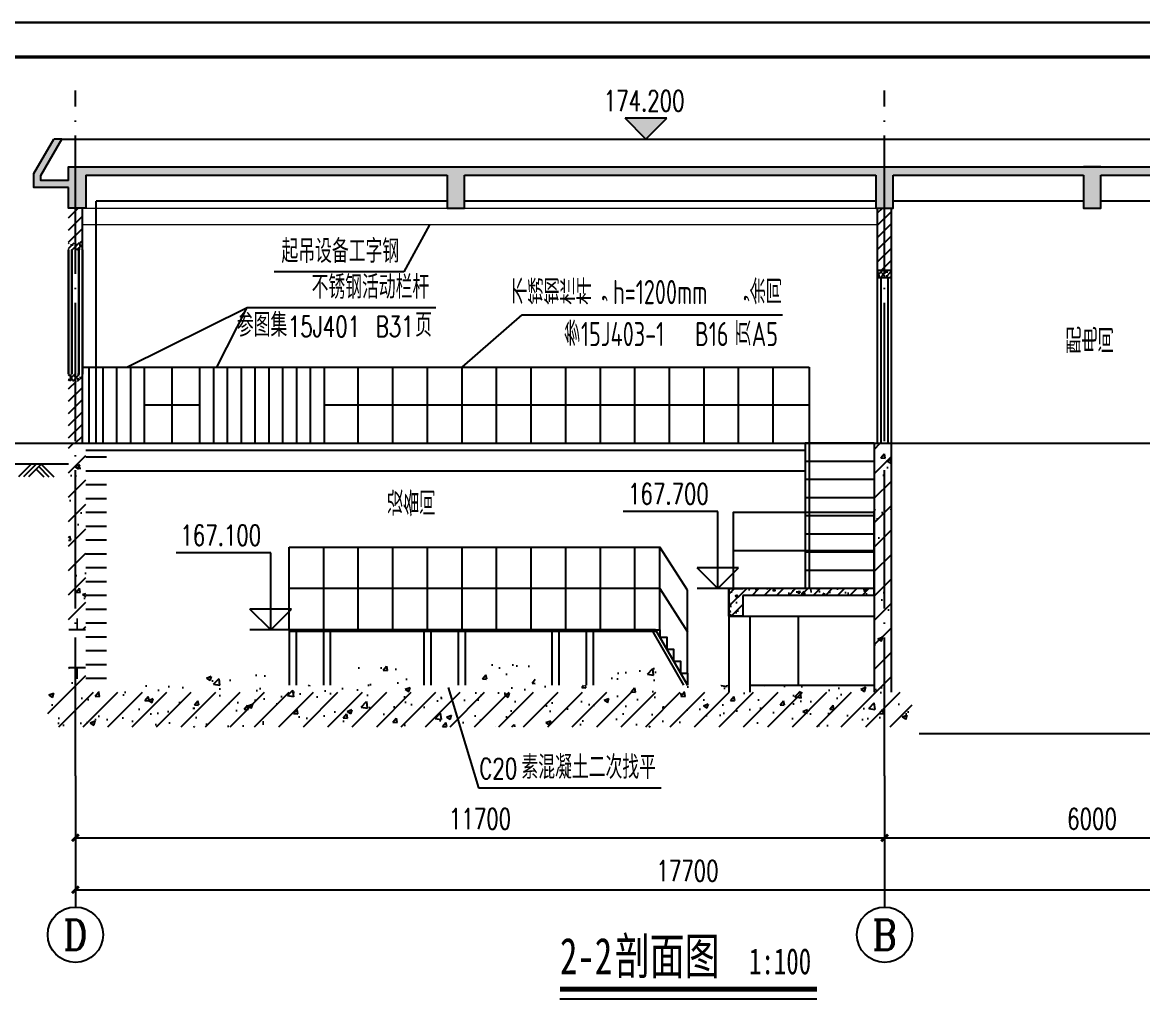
# Model space of a CAD drawing. Header units: millimetres. Extents: x 1742399 to 4898386, y 2481636 to 5226310.
# Drawn here: x 2252654 to 2268851, y 2671711 to 2686032 of the extents above; entities that cross this region are included whole.
import ezdxf
from ezdxf.enums import TextEntityAlignment as Align

# ---------------------------------------------------------------- set-up
doc = ezdxf.new("R2010")
doc.units = ezdxf.units.MM
doc.header["$LTSCALE"] = 1000
doc.linetypes.add('DOTE', pattern=[2.42, 2, -0.2, 0.02, -0.2])
for name, color, linetype in [('02', 1, 'Continuous'), ('4', 1, 'Continuous'), ('AXIS', 3, 'Continuous'), ('AXIS_TEXT', 7, 'Continuous'), ('DIM_ELEV', 3, 'Continuous'), ('DIM_LEAD', 3, 'Continuous'), ('DIM_SYMB', 3, 'Continuous'), ('DOTE', 1, 'DOTE'), ('PUB_DIM', 3, 'Continuous'), ('PUB_TITLE', 4, 'Continuous'), ('STAIR', 2, 'Continuous'), ('TWT_DIM', 3, 'Continuous'), ('YHG_文字', 7, 'Continuous'), ('YHJ_剖面_梁板', 4, 'Continuous'), ('YHJ_平面_砖墙', 4, 'Continuous'), ('YHJ_标高', 3, 'Continuous'), ('YHJ_楼梯', 52, 'Continuous'), ('YHJ_看线', 144, 'Continuous'), ('YHJ_门窗细线', 160, 'Continuous'), ('附属构件', 6, 'Continuous')]:
    doc.layers.add(name, color=color, linetype=linetype)
doc.styles.add('_TCH_AXIS', font='COMPLEX', dxfattribs={"bigfont": 'GBCBIG'})
doc.styles.add('_TCH_DIM', font='SIMPLEX', dxfattribs={"bigfont": 'GBCBIG'})
doc.styles.add('_TCH_DIM_T3', font='SIMPLEX', dxfattribs={"width": 0.705882, "bigfont": 'GBCBIG'})
doc.styles.add('biaotilan', font='', dxfattribs={"width": 0.7})
doc.styles.add('COMPLEX', font='COMPLEX')
doc.styles.add('TSSD_Rein', font='TSSDENG', dxfattribs={"width": 0.7, "bigfont": '@1HZTXT'})
doc.styles.get('biaotilan').set_extended_font_data('SimSun')
doc.dimstyles.new('_TCH_ARCH_M_M&&100', dxfattribs={"dimtxt": 297.5, "dimasz": 100, "dimexe": 250, "dimexo": 300, "dimgap": 126.25, "dimtad": 1, "dimdec": 0, "dimzin": 0, "dimdsep": 46, "dimtxsty": '_TCH_DIM_T3', "dimblk": 'ARCHTICK', "dimcen": 0.09, "dimclrt": 7, "dimazin": 2, "dimtfac": 1, "dimtdec": 0, "dimtix": 1, "dimtmove": 2, "dimatfit": 3, "dimfxl": 75, "dimtolj": 1, "dimtzin": 0, "dimarcsym": 0})
doc.dimstyles.new('_TWT_ARCH&&100', dxfattribs={"dimtxt": 297.5, "dimasz": 100, "dimexe": 250, "dimexo": 300, "dimgap": 126.25, "dimtad": 1, "dimdec": 0, "dimzin": 0, "dimdsep": 46, "dimtxsty": '_TCH_DIM_T3', "dimblk": 'ARCHTICK', "dimcen": 0.09, "dimclrt": 7, "dimazin": 2, "dimtfac": 1, "dimtdec": 0, "dimtix": 1, "dimtmove": 2, "dimatfit": 3, "dimfxl": 75, "dimtolj": 1, "dimtzin": 0, "dimarcsym": 0})
pattern_1 = [(45, (165548.64, 2375.02), (-176.776695, 176.776695), []), (50, (165548.64, 2375), (717.26018, -62.75213), [75, -825]), (355, (165548.64, 2375), (-138.75133, 752.19213), [60, -660]), (100.4514, (165608.4, 2369.8), (578.50938, 689.43954), [63.74019, -701.14211]), (46.1842, (165548.6, 2575), (1067.24105, -165.51901), [112.5, -1237.5]), (96.6356, (165637.6, 2561.2), (934.6627, 974.11787), [95.6103, -1051.713]), (351.1842, (165548.6, 2575), (934.66195, 974.1186), [90, -990]), (21, (165648.64, 2525), (596.90705, -402.61889), [75, -825]), (326, (165648.64, 2525), (243.31533, 725.15005), [60, -660]), (71.4514, (165698.4, 2491.5), (840.22263, 322.5305), [63.74019, -701.14211]), (37.5, (165548.64, 2375.02), (12.159855, 332.893854), [0, -652, 0, -670, 0, -662.5]), (7.5, (165548.64, 2375.02), (263.069537, 394.411712), [0, -382, 0, -637, 0, -252.5]), (327.5, (165325.64, 2375.02), (533.822436, -22.554872), [0, -250, 0, -780, 0, -1035]), (317.5, (165225.64, 2375), (583.18617, 100.10498), [0, -325, 0, -518, 0, -735])]

# ---------------------------------------------------------------- blocks, each defined once
blk = doc.blocks.new('HAYJZ A3')
blk.add_lwpolyline([(4975, -403417), (46975, -403417), (46975, -433117), (4975, -433117), (4975, -403417)])
at = {"const_width": 50}
blk.add_lwpolyline([(7475, -403917), (46475, -403917), (46475, -432617), (7475, -432617), (7475, -403917)], dxfattribs=at)
at = {"layer": 'PUB_TITLE'}
blk.add_lwpolyline([(4975, -433117), (46975, -433117), (46975, -403417), (4975, -403417)], close=True, dxfattribs=at)
blk = doc.blocks.new('*U124')
at = {"layer": 'YHJ_楼梯', "const_width": 30}
blk.add_lwpolyline([(-150, 0), (150, 0)], dxfattribs=at)
blk = doc.blocks.new('*U125')
at = {"layer": 'YHJ_剖面_梁板', "color": 0, "linetype": 'ByBlock', "lineweight": -2, "transparency": 16777216}
for p in [(0, 0), (0, -200), (0, -400), (0, -600), (0, -800), (0, -1000), (0, -1200), (0, -1400), (0, -1600), (0, -1800), (0, -2000), (0, -2200), (0, -2400), (0, -2600), (0, -2800), (0, -3000), (0, -3200)]:
    blk.add_blockref('*U124', p, dxfattribs=at)
blk = doc.blocks.new('*U126')
at = {"layer": '附属构件'}
blk.add_lwpolyline([(0, -550), (0, 550)], dxfattribs=at)
blk = doc.blocks.new('*U127')
at = {"layer": 'YHJ_剖面_梁板', "color": 0, "linetype": 'ByBlock', "lineweight": -2, "transparency": 16777216}
for p in [(-800, 0), (-600, 0), (-400, 0), (-200, 0), (0, 0)]:
    blk.add_blockref('*U126', p, dxfattribs=at)
blk = doc.blocks.new('*U128')
at = {"layer": '附属构件'}
blk.add_lwpolyline([(0, -550), (0, 550)], dxfattribs=at)
blk = doc.blocks.new('*U129')
at = {"layer": 'YHJ_剖面_梁板', "color": 0, "linetype": 'ByBlock', "lineweight": -2, "transparency": 16777216}
for p in [(0, 0), (200, 0), (400, 0), (600, 0), (800, 0), (1000, 0), (1200, 0), (1400, 0), (1600, 0), (1800, 0)]:
    blk.add_blockref('*U128', p, dxfattribs=at)
blk = doc.blocks.new('_ArchTick')
at = {"color": 0, "linetype": 'ByBlock', "const_width": 0.4}
blk.add_lwpolyline([(-0.5, -0.5), (0.5, 0.5)], dxfattribs=at)
blk = doc.blocks.new('*D591')
at = {"layer": 'Defpoints', "color": 0, "transparency": 16777216}
for p in [(2253420, 2674735), (2271120, 2674735), (2271120, 2673487)]:
    blk.add_point(p, dxfattribs=at)
at = {"layer": 'TWT_DIM', "color": 0, "lineweight": -2, "transparency": 16777216}
for p, q in [((2253420, 2674435), (2253420, 2673237)), ((2271120, 2674435), (2271120, 2673237)), ((2253420, 2673487), (2271120, 2673487))]:
    blk.add_line(p, q, dxfattribs=at)
at = {"layer": 'TWT_DIM', "color": 0, "lineweight": -2, "transparency": 16777216, "xscale": 100, "yscale": 100, "zscale": 100, "rotation": 180}
blk.add_blockref('_ArchTick', (2253420, 2673487), dxfattribs=at)
at = {"layer": 'TWT_DIM', "color": 0, "lineweight": -2, "transparency": 16777216, "xscale": 100, "yscale": 100, "zscale": 100}
blk.add_blockref('_ArchTick', (2271120, 2673487), dxfattribs=at)
at = {"layer": 'TWT_DIM', "color": 7, "transparency": 16777216, "insert": (2262270, 2673762), "char_height": 297.5, "attachment_point": 5, "style": '_TCH_DIM_T3'}
blk.add_mtext('\\A1;17700', dxfattribs=at)
blk = doc.blocks.new('_AXISO')
blk.add_circle((0, 0), 0.5)
at = {"layer": 'AXIS_TEXT', "style": 'COMPLEX', "width": 1.041667}
blk.add_attdef('A', text='', height=0.56, dxfattribs=at).set_placement((-0.25, -0.28), (0.25, -0.28), align=Align.FIT)
blk = doc.blocks.new('*D592')
at = {"layer": 'Defpoints', "color": 0, "transparency": 16777216}
for p in [(2265120, 2675135), (2271120, 2675135), (2271120, 2674239)]:
    blk.add_point(p, dxfattribs=at)
at = {"layer": 'PUB_DIM', "color": 0, "lineweight": -2, "transparency": 16777216}
for p, q in [((2265120, 2674835), (2265120, 2673989)), ((2271120, 2674835), (2271120, 2673989)), ((2265120, 2674239), (2271120, 2674239))]:
    blk.add_line(p, q, dxfattribs=at)
at = {"layer": 'PUB_DIM', "color": 0, "lineweight": -2, "transparency": 16777216, "xscale": 100, "yscale": 100, "zscale": 100, "rotation": 180}
blk.add_blockref('_ArchTick', (2265120, 2674239), dxfattribs=at)
at = {"layer": 'PUB_DIM', "color": 0, "lineweight": -2, "transparency": 16777216, "xscale": 100, "yscale": 100, "zscale": 100}
blk.add_blockref('_ArchTick', (2271120, 2674239), dxfattribs=at)
at = {"layer": 'PUB_DIM', "color": 7, "transparency": 16777216, "insert": (2268120, 2674514), "char_height": 297.5, "attachment_point": 5, "style": '_TCH_DIM_T3'}
blk.add_mtext('\\A1;6000', dxfattribs=at)
blk = doc.blocks.new('*D593')
at = {"layer": 'Defpoints', "color": 0, "transparency": 16777216}
for p in [(2253420, 2675135), (2265120, 2675135), (2265120, 2674239)]:
    blk.add_point(p, dxfattribs=at)
at = {"layer": 'PUB_DIM', "color": 0, "lineweight": -2, "transparency": 16777216}
for p, q in [((2253420, 2674835), (2253420, 2673989)), ((2265120, 2674835), (2265120, 2673989)), ((2253420, 2674239), (2265120, 2674239))]:
    blk.add_line(p, q, dxfattribs=at)
at = {"layer": 'PUB_DIM', "color": 0, "lineweight": -2, "transparency": 16777216, "xscale": 100, "yscale": 100, "zscale": 100, "rotation": 180}
blk.add_blockref('_ArchTick', (2253420, 2674239), dxfattribs=at)
at = {"layer": 'PUB_DIM', "color": 0, "lineweight": -2, "transparency": 16777216, "xscale": 100, "yscale": 100, "zscale": 100}
blk.add_blockref('_ArchTick', (2265120, 2674239), dxfattribs=at)
at = {"layer": 'PUB_DIM', "color": 7, "transparency": 16777216, "insert": (2259270, 2674514), "char_height": 297.5, "attachment_point": 5, "style": '_TCH_DIM_T3'}
blk.add_mtext('\\A1;11700', dxfattribs=at)

msp = doc.modelspace()

# ---------------------------------------------------------------- hatches: boundary and pattern name
h = msp.add_hatch()
h.set_pattern_fill('钢筋混凝土', color=8, scale=20)
h.set_pattern_definition([(45, (-236055.065, -211147.356), (-35.35533906, 35.35533906), []), (50, (-236055.06, -211147.36), (143.4520365, -12.550427), [15, -165]), (355, (-236055.06, -211147.36), (-27.750267, 150.438427), [12, -132]), (100.4514, (-236043.11, -211148.4), (115.7018763, 137.8879084), [12.748038, -140.2284224]), (46.1842, (-236055.06, -211107.36), (213.44821, -33.103803), [22.5, -247.5]), (96.6356, (-236037.28, -211110.11), (186.932541, 194.823574), [19.122058, -210.3426]), (351.1842, (-236055.06, -211107.36), (186.932389, 194.82372), [18, -198]), (21, (-236035.06, -211117.36), (119.3814104, -80.523778), [15, -165]), (326, (-236035.06, -211117.36), (48.6630664, 145.030009), [12, -132]), (71.4514, (-236025.12, -211124.07), (168.0445257, 64.5060993), [12.748038, -140.2284224]), (37.5, (-236055.065, -211147.356), (2.43197106, 66.5787708), [0, -130.4, 0, -134, 0, -132.5]), (7.5, (-236055.065, -211147.356), (52.6139075, 78.8823424), [0, -76.4, 0, -127.4, 0, -50.5]), (327.5, (-236099.665, -211147.356), (106.7644872, -4.51097435), [0, -50, 0, -156, 0, -207]), (317.5, (-236119.665, -211147.36), (116.6372339, 20.0209965), [0, -65, 0, -103.6, 0, -147])])
h.paths.add_polyline_path([(2253420.2, 2680944.9), (2253520.2, 2680944.9), (2253520.2, 2680844.9), (2253420.2, 2680844.9)])
h.paths.add_polyline_path([(2253320.2, 2680944.9), (2253420.2, 2680944.9), (2253420.2, 2680844.9), (2253320.2, 2680844.9)])
h.paths.add_polyline_path([(2253420.2, 2682844.9), (2253520.2, 2682844.9), (2253520.2, 2682744.9), (2253420.2, 2682744.9)])
h.paths.add_polyline_path([(2253320.2, 2682844.9), (2253420.2, 2682844.9), (2253420.2, 2682744.9), (2253320.2, 2682744.9)])
h = msp.add_hatch()
h.set_pattern_fill('钢筋混凝土', color=8, scale=20)
h.set_pattern_definition([(45, (-234855.065, -211147.356), (-35.35533906, 35.35533906), []), (50, (-234855.06, -211147.36), (143.4520365, -12.550427), [15, -165]), (355, (-234855.06, -211147.36), (-27.750267, 150.438427), [12, -132]), (100.4514, (-234843.11, -211148.4), (115.7018763, 137.8879084), [12.748038, -140.2284224]), (46.1842, (-234855.06, -211107.36), (213.44821, -33.103803), [22.5, -247.5]), (96.6356, (-234837.28, -211110.11), (186.932541, 194.823574), [19.122058, -210.3426]), (351.1842, (-234855.06, -211107.36), (186.932389, 194.82372), [18, -198]), (21, (-234835.06, -211117.36), (119.3814104, -80.523778), [15, -165]), (326, (-234835.06, -211117.36), (48.6630664, 145.030009), [12, -132]), (71.4514, (-234825.12, -211124.07), (168.0445257, 64.5060993), [12.748038, -140.2284224]), (37.5, (-234855.065, -211147.356), (2.43197106, 66.5787708), [0, -130.4, 0, -134, 0, -132.5]), (7.5, (-234855.065, -211147.356), (52.6139075, 78.8823424), [0, -76.4, 0, -127.4, 0, -50.5]), (327.5, (-234899.665, -211147.356), (106.7644872, -4.51097435), [0, -50, 0, -156, 0, -207]), (317.5, (-234919.665, -211147.36), (116.6372339, 20.0209965), [0, -65, 0, -103.6, 0, -147])])
h.paths.add_polyline_path([(2265020.2, 2682344.9), (2265220.2, 2682344.9), (2265220.2, 2682444.9), (2265020.2, 2682444.9)])
at = {"layer": 'DIM_ELEV'}
msp.add_hatch(color=256, dxfattribs=at).paths.add_polyline_path([(2261670.2, 2684344.9), (2261970.2, 2684644.9), (2261370.2, 2684644.9)])
at = {"layer": 'YHJ_剖面_梁板'}
h = msp.add_hatch(dxfattribs=at)
h.set_pattern_fill('钢筋混凝土', color=8, scale=100)
h.set_pattern_definition(pattern_1)
h.paths.add_polyline_path([(2253320.2, 2683744.9), (2252920.2, 2683744.9), (2252920.2, 2683818.1), (2253224.3, 2684344.9), (2253108.9, 2684344.9), (2252820.2, 2683844.9), (2252820.2, 2683644.9), (2253320.2, 2683644.9)])
h.paths.add_polyline_path([(2259045.2, 2683824.9), (2264995.2, 2683824.9), (2264995.2, 2683344.9), (2265245.2, 2683344.9), (2265245.2, 2683824.9), (2267995.2, 2683824.9), (2267995.2, 2683344.9), (2268245.2, 2683344.9), (2268245.2, 2683824.9), (2270970.2, 2683824.9), (2270970.2, 2683444.9), (2271220.2, 2683444.9), (2271220.2, 2683644.9), (2271720.2, 2683644.9), (2271720.2, 2683844.9), (2271431.5, 2684344.9), (2271316.1, 2684344.9), (2271620.2, 2683818.1), (2271620.2, 2683744.9), (2271220.2, 2683744.9), (2271220.2, 2683944.9), (2270970.2, 2683944.9), (2253320.2, 2683944.9), (2253320.2, 2683344.9), (2253570.2, 2683344.9), (2253570.2, 2683824.9), (2258795.2, 2683824.9), (2258795.2, 2683444.9), (2259045.2, 2683444.9)])
h.paths.add_polyline_path([(2259045.2, 2683444.9), (2258795.2, 2683444.9), (2258795.2, 2683344.9), (2259045.2, 2683344.9)], flags=17)
h = msp.add_hatch(dxfattribs=at)
h.set_pattern_fill('普通砖', color=8, scale=50)
h.set_pattern_definition([(45, (40463.38, 4049.15), (-88.388383, 88.388383), [])])
h.paths.add_polyline_path([(2265020.2, 2682444.9), (2265120.2, 2682444.9), (2265120.2, 2683344.9), (2265020.2, 2683344.9)])
h.paths.add_polyline_path([(2265220.2, 2683344.9), (2265120.2, 2683344.9), (2265120.2, 2682444.9), (2265220.2, 2682444.9)])
h.paths.add_polyline_path([(2271020.2, 2682844.9), (2271120.2, 2682844.9), (2271120.2, 2683444.9), (2271020.2, 2683444.9)])
h.paths.add_polyline_path([(2271120.2, 2682844.9), (2271220.2, 2682844.9), (2271220.2, 2683444.9), (2271120.2, 2683444.9)])
h.paths.add_polyline_path([(2271120.2, 2680844.9), (2271020.2, 2680844.9), (2271020.2, 2679944.9), (2271120.2, 2679944.9)])
h.paths.add_polyline_path([(2271220.2, 2680844.9), (2271120.2, 2680844.9), (2271120.2, 2679944.9), (2271220.2, 2679944.9)])
h = msp.add_hatch(dxfattribs=at)
h.set_pattern_fill('普通砖', color=8, scale=50)
h.set_pattern_definition([(45, (39263.38, 4049.15), (-88.388383, 88.388383), [])])
h.paths.add_polyline_path([(2253320.2, 2682844.9), (2253420.2, 2682844.9), (2253420.2, 2683344.9), (2253320.2, 2683344.9)])
h.paths.add_polyline_path([(2253520.2, 2683344.9), (2253420.2, 2683344.9), (2253420.2, 2682844.9), (2253520.2, 2682844.9)])
h.paths.add_polyline_path([(2253320.2, 2679944.9), (2253420.2, 2679944.9), (2253420.2, 2680844.9), (2253320.2, 2680844.9)])
h.paths.add_polyline_path([(2253520.2, 2680844.9), (2253420.2, 2680844.9), (2253420.2, 2679944.9), (2253520.2, 2679944.9)])
h = msp.add_hatch(dxfattribs=at)
h.set_pattern_fill('钢筋混凝土', color=8, scale=100)
h.set_pattern_definition(pattern_1)
h.paths.add_polyline_path([(2265520.2, 2676344.9), (2265220.2, 2676344.9), (2265220.2, 2678530.2), (2264970.2, 2678527.7), (2264970.2, 2677844.9), (2264970.2, 2677744.9), (2264970.2, 2676344.9), (2253570.2, 2676344.9), (2253570.2, 2676699.1), (2253320.2, 2676699.1), (2253320.2, 2676344.9), (2253020.2, 2676344.9), (2253020.2, 2675844.9), (2265520.2, 2675844.9)])
h.paths.add_polyline_path([(2253570.2, 2679944.9), (2253420.2, 2679944.9), (2253320.2, 2679944.9), (2253320.2, 2678291.4), (2253570.2, 2678282.1)])
h.paths.add_polyline_path([(2253570.2, 2678282.1), (2253320.2, 2678291.4), (2253320.2, 2677250.8), (2253570.2, 2677250.8)], flags=17)
h.paths.add_polyline_path([(2265220.2, 2679944.9), (2264970.2, 2679944.9), (2264970.2, 2678527.7), (2265220.2, 2678530.2)])
h = msp.add_hatch(dxfattribs=at)
h.set_pattern_fill('钢筋混凝土', color=8, scale=50)
h.set_pattern_definition([(45, (0, 0), (-88.3883476, 88.3883476), []), (50, (0, 0), (358.630091, -31.376067), [37.5, -412.5]), (355, (0, 0), (-69.375667, 376.096067), [30, -330]), (100.4514, (29.9, -2.6), (289.25469, 344.71977), [31.870095, -350.571056]), (46.1842, (0, 100), (533.620524, -82.759507), [56.25, -618.75]), (96.6356, (44.47, 93.1), (467.33135, 487.058935), [47.80514, -525.8565]), (351.1842, (0, 100), (467.33097, 487.0593), [45, -495]), (21, (50, 75), (298.453526, -201.309445), [37.5, -412.5]), (326, (50, 75), (121.657666, 362.575023), [30, -330]), (71.4514, (74.87, 58.22), (420.111314, 161.26525), [31.870095, -350.571056]), (37.5, (0, 0), (6.0799277, 166.446927), [0, -326, 0, -335, 0, -331.25]), (7.5, (0, 0), (131.534769, 197.205856), [0, -191, 0, -318.5, 0, -126.25]), (327.5, (-111.5, 0), (266.911218, -11.277436), [0, -125, 0, -390, 0, -517.5]), (317.5, (-161.5, 0), (291.593085, 50.052491), [0, -162.5, 0, -259, 0, -367.5])])
h.paths.add_polyline_path([(2263070.2, 2677744.9), (2264970.2, 2677744.9), (2264970.2, 2677844.9), (2262870.2, 2677844.9), (2262870.2, 2677444.9), (2263070.2, 2677444.9)])
h = msp.add_hatch(dxfattribs=at)
h.set_pattern_fill('混凝土', color=8, scale=100)
h.set_pattern_definition([(50, (165548.64, 2375), (717.26018, -62.75213), [75, -825]), (355, (165548.64, 2375), (-138.75133, 752.19213), [60, -660]), (100.4514, (165608.4, 2369.8), (578.50938, 689.43954), [63.74019, -701.14211]), (46.1842, (165548.6, 2575), (1067.24105, -165.51901), [112.5, -1237.5]), (96.6356, (165637.6, 2561.2), (934.6627, 974.11787), [95.6103, -1051.713]), (351.1842, (165548.6, 2575), (934.66195, 974.1186), [90, -990]), (21, (165648.64, 2525), (596.90705, -402.61889), [75, -825]), (326, (165648.64, 2525), (243.31533, 725.15005), [60, -660]), (71.4514, (165698.4, 2491.5), (840.22263, 322.5305), [63.74019, -701.14211]), (37.5, (165548.64, 2375.02), (12.159855, 332.893854), [0, -652, 0, -670, 0, -662.5]), (7.5, (165548.64, 2375.02), (263.069537, 394.411712), [0, -382, 0, -637, 0, -252.5]), (327.5, (165325.64, 2375.02), (533.822436, -22.554872), [0, -250, 0, -780, 0, -1035]), (317.5, (165225.64, 2375), (583.18617, 100.10498), [0, -325, 0, -518, 0, -735])])
h.paths.add_polyline_path([(2256270.2, 2676744.9), (2255270.2, 2676744.9), (2255270.2, 2676344.9), (2256270.2, 2676344.9), (2256270.2, 2676444.9)])
h.paths.add_polyline_path([(2255170.2, 2676444.9), (2253570.2, 2676444.9), (2253570.2, 2676344.9), (2255170.2, 2676344.9)])
h.paths.add_polyline_path([(2257170.2, 2676444.9), (2256370.2, 2676444.9), (2256370.2, 2676344.9), (2257170.2, 2676344.9)])
h.paths.add_polyline_path([(2258270.2, 2676744.9), (2257270.2, 2676744.9), (2257270.2, 2676344.9), (2258270.2, 2676344.9), (2258270.2, 2676444.9)])
h.paths.add_polyline_path([(2259170.2, 2676444.9), (2258970.2, 2676444.9), (2258370.2, 2676444.9), (2258370.2, 2676344.9), (2259170.2, 2676344.9)])
h.paths.add_polyline_path([(2260070.2, 2676744.9), (2259270.2, 2676744.9), (2259270.2, 2676344.9), (2260070.2, 2676344.9)])
h.paths.add_polyline_path([(2260970.2, 2676444.9), (2260170.2, 2676444.9), (2260170.2, 2676344.9), (2260970.2, 2676344.9)])
h.paths.add_polyline_path([(2261870.2, 2676744.9), (2261070.2, 2676744.9), (2261070.2, 2676344.9), (2261870.2, 2676344.9), (2261870.2, 2676444.9)])
h.paths.add_polyline_path([(2262870.2, 2676444.9), (2261970.2, 2676444.9), (2261970.2, 2676344.9), (2262870.2, 2676344.9)])
h.paths.add_polyline_path([(2264970.2, 2676444.9), (2263170.2, 2676444.9), (2263170.2, 2676344.9), (2264970.2, 2676344.9)])

# ---------------------------------------------------------------- linework, layer by layer
for p, q in [((2252782.5, 2679644.9), (2252599.4, 2679459)), ((2252854.5, 2679644.9), (2252671.4, 2679459)), ((2252926.4, 2679644.9), (2252743.3, 2679459)), ((2252854.5, 2679571.9), (2252965.7, 2679459)), ((2252890.5, 2679608.4), (2253037.6, 2679459)), ((2252926.4, 2679644.9), (2253109.6, 2679459))]:
    msp.add_line(p, q)
at = {"layer": '02', "const_width": 20}
for points in [[(2253520.2, 2683344.9), (2264995.2, 2683344.9)], [(2253520.2, 2683106.4), (2265020.2, 2683106.4)]]:
    msp.add_lwpolyline(points, dxfattribs=at)
at = {"layer": '4', "color": 14}
for points in [[(2261810.2, 2677244.9), (2256510.2, 2677244.9)], [(2256510.2, 2677244.9), (2256510.2, 2676444.9)], [(2261810.2, 2677224.9), (2256510.2, 2677224.9)], [(2256610.2, 2677244.9), (2256610.2, 2676444.9)], [(2257010.2, 2676444.9), (2257010.2, 2677224.9)], [(2257110.2, 2676444.9), (2257110.2, 2677224.9)], [(2258460.2, 2677224.9), (2258460.2, 2676444.9)], [(2258560.2, 2677244.9), (2258560.2, 2676444.9)], [(2258960.2, 2676444.9), (2258960.2, 2677224.9)], [(2259060.2, 2676444.9), (2259060.2, 2677224.9)], [(2260310.2, 2677244.9), (2260310.2, 2676444.9)], [(2260410.2, 2677244.9), (2260410.2, 2676444.9)], [(2260810.2, 2676444.9), (2260810.2, 2677224.9)], [(2260910.2, 2676444.9), (2260910.2, 2677244.9)], [(2261766.9, 2677220), (2262212.5, 2676444.9)], [(2261810.2, 2677244.9), (2262270.2, 2676444.9)], [(2261810.2, 2677244.9), (2261870.2, 2677244.9)], [(2261870.2, 2677244.9), (2261870.2, 2677140.6)], [(2261870.2, 2677140.6), (2261970.2, 2677140.6), (2261970.2, 2676966.7)], [(2261970.2, 2676966.7), (2262070.2, 2676966.7), (2262070.2, 2676792.8)], [(2262070.2, 2676792.8), (2262170.2, 2676792.8), (2262170.2, 2676618.8)], [(2262170.2, 2676618.8), (2262270.2, 2676618.8), (2262270.2, 2676444.9)]]:
    msp.add_lwpolyline(points, dxfattribs=at)
at = {"layer": 'AXIS'}
for p, q in [((2253420.2, 2675135), (2253420.2, 2673237.5)), ((2265120.2, 2675135), (2265120.2, 2673237.5))]:
    msp.add_line(p, q, dxfattribs=at)
at = {"layer": 'DIM_ELEV'}
for p, q in [((2261670.2, 2684344.9), (2261370.2, 2684644.9)), ((2261970.2, 2684644.9), (2261370.2, 2684644.9)), ((2261670.2, 2684344.9), (2261970.2, 2684644.9))]:
    msp.add_line(p, q, dxfattribs=at)
at = {"layer": 'DIM_LEAD'}
for p, q in [((2258539.7, 2683106.4), (2258167.6, 2682423.2)), ((2258167.6, 2682423.2), (2256294.8, 2682423.2)), ((2254162.2, 2681044.9), (2255901.4, 2681908.5)), ((2255463, 2681044.9), (2255901.4, 2681908.5)), ((2255901.4, 2681908.5), (2258630.7, 2681908.5)), ((2259010.2, 2681044.9), (2259879, 2681802.4)), ((2259879, 2681802.4), (2263643.4, 2681802.4)), ((2258808, 2676414.4), (2259247, 2674963.5)), ((2259247, 2674963.5), (2261888.6, 2674963.5))]:
    msp.add_line(p, q, dxfattribs=at)
at = {"layer": 'DIM_SYMB', "const_width": 70}
msp.add_lwpolyline([(2260426.2, 2672050.9), (2264142.9, 2672050.9)], dxfattribs=at)
at = {"layer": 'DIM_SYMB'}
msp.add_lwpolyline([(2260426.2, 2671910.9), (2264142.9, 2671910.9)], dxfattribs=at)
at = {"layer": 'DOTE', "linetype": 'DOTE'}
for p, q in [((2253420.2, 2675135), (2253420.2, 2685044.9)), ((2265120.2, 2675135), (2265120.2, 2685044.9)), ((2252420.2, 2679944.9), (2272120.2, 2679944.9)), ((2253620.2, 2679944.9), (2272120.2, 2679944.9))]:
    msp.add_line(p, q, dxfattribs=at)
at = {"layer": 'DOTE'}
msp.add_line((2253620.2, 2683944.9), (2272120.2, 2683944.9), dxfattribs=at)
at = {"layer": 'STAIR'}
for points in [[(2263870.2, 2677444.9), (2263870.2, 2676444.9)], [(2263870.2, 2676344.9), (2263870.2, 2676344.9)]]:
    msp.add_lwpolyline(points, dxfattribs=at)
at = {"layer": 'YHJ_剖面_梁板'}
for p, q in [((2253320.2, 2683944.9), (2271220.2, 2683944.9)), ((2253320.2, 2683844.9), (2253320.2, 2683944.9)), ((2253570.2, 2683824.9), (2258795.2, 2683824.9)), ((2259045.2, 2683824.9), (2264995.2, 2683824.9)), ((2265245.2, 2683824.9), (2267995.2, 2683824.9)), ((2268245.2, 2683824.9), (2270970.2, 2683824.9)), ((2253520.2, 2679944.9), (2253520.2, 2683344.9))]:
    msp.add_line(p, q, dxfattribs=at)
at = {"layer": 'YHJ_剖面_梁板', "const_width": 0.0000001}
for points in [[(2253320.2, 2683644.9), (2252820.2, 2683644.9), (2252820.2, 2683844.9), (2253108.9, 2684344.9)], [(2253320.2, 2676344.9), (2253320.2, 2683644.9)], [(2253320.2, 2679944.9), (2255220.2, 2679944.9)], [(2253570.2, 2679944.9), (2253570.2, 2676344.9)], [(2253320.2, 2676344.9), (2253020.2, 2676344.9), (2253020.2, 2675844.9)], [(2253570.2, 2676444.9), (2255170.2, 2676444.9)], [(2253570.2, 2676344.9), (2264970.2, 2676344.9)], [(2255170.2, 2676444.9), (2255170.2, 2676344.9), (2255270.2, 2676344.9), (2255270.2, 2676444.9)], [(2256370.2, 2676444.9), (2256370.2, 2676344.9), (2256270.2, 2676344.9), (2256270.2, 2676444.9)], [(2256370.2, 2676444.9), (2257170.2, 2676444.9)], [(2257170.2, 2676444.9), (2257170.2, 2676344.9), (2257270.2, 2676344.9), (2257270.2, 2676444.9)], [(2258370.2, 2676444.9), (2258370.2, 2676344.9), (2258270.2, 2676344.9), (2258270.2, 2676444.9)], [(2258370.2, 2676444.9), (2258970.2, 2676444.9)], [(2258970.2, 2676444.9), (2259170.2, 2676444.9)], [(2259170.2, 2676444.9), (2259170.2, 2676344.9), (2259270.2, 2676344.9), (2259270.2, 2676444.9)], [(2260170.2, 2676444.9), (2260170.2, 2676344.9), (2260070.2, 2676344.9), (2260070.2, 2676444.9)], [(2260170.2, 2676444.9), (2260970.2, 2676444.9)], [(2260970.2, 2676444.9), (2260970.2, 2676344.9), (2261070.2, 2676344.9), (2261070.2, 2676444.9)], [(2261970.2, 2676444.9), (2261970.2, 2676344.9), (2261870.2, 2676344.9), (2261870.2, 2676444.9)], [(2265220.2, 2676344.9), (2265520.2, 2676344.9), (2265520.2, 2675844.9)], [(2253020.2, 2675844.9), (2252920.2, 2675844.9), (2252920.2, 2675744.9), (2265520.2, 2675744.9), (2265620.2, 2675744.9), (2265620.2, 2675844.9), (2265520.2, 2675844.9)], [(2253020.2, 2675844.9), (2265520.2, 2675844.9)]]:
    msp.add_lwpolyline(points, dxfattribs=at)
at = {"layer": 'YHJ_剖面_梁板'}
for points in [[(2253320.2, 2683644.9), (2252820.2, 2683644.9), (2252820.2, 2683844.9), (2253108.9, 2684344.9)], [(2253320.2, 2683744.9), (2252920.2, 2683744.9), (2252920.2, 2683818.1), (2253224.3, 2684344.9)], [(2253224.3, 2684344.9), (2253108.9, 2684344.9)], [(2253320.2, 2683744.9), (2253320.2, 2683944.9), (2253570.2, 2683944.9)], [(2268245.2, 2683944.9), (2267995.2, 2683944.9)], [(2253570.2, 2683824.9), (2253570.2, 2683344.9), (2253320.2, 2683344.9), (2253320.2, 2683644.9)], [(2258795.2, 2683824.9), (2258795.2, 2683344.9), (2259045.2, 2683344.9), (2259045.2, 2683824.9)], [(2264995.2, 2683824.9), (2264995.2, 2683344.9), (2265245.2, 2683344.9), (2265245.2, 2683824.9)], [(2267995.2, 2683824.9), (2267995.2, 2683344.9), (2268245.2, 2683344.9), (2268245.2, 2683824.9)], [(2265020.2, 2679944.9), (2265020.2, 2683344.9)], [(2265220.2, 2679944.9), (2265220.2, 2683344.9)], [(2264970.2, 2679944.9), (2264970.2, 2676344.9)], [(2265220.2, 2676344.9), (2265220.2, 2679944.9)], [(2253320.2, 2679644.9), (2250955.2, 2679644.9)], [(2264970.2, 2677744.9), (2264970.2, 2677744.9), (2264970.2, 2677844.9), (2262870.2, 2677844.9), (2262870.2, 2677744.9)], [(2263070.2, 2677744.9), (2263070.2, 2677444.9), (2262870.2, 2677444.9), (2262870.2, 2677844.9), (2263070.2, 2677844.9)], [(2262870.2, 2677744.9), (2262870.2, 2676344.9)], [(2264970.2, 2677744.9), (2263070.2, 2677744.9)], [(2262870.2, 2677444.9), (2264970.2, 2677444.9)], [(2263170.2, 2677444.9), (2263170.2, 2676344.9)], [(2263170.2, 2676444.9), (2264970.2, 2676444.9)], [(2272270.2, 2675744.9), (2265620.2, 2675744.9)]]:
    msp.add_lwpolyline(points, dxfattribs=at)
at = {"layer": 'YHJ_剖面_梁板', "const_width": 0.0000001}
for points in [[(2253520.2, 2682744.9), (2253320.2, 2682744.9), (2253320.2, 2682844.9), (2253520.2, 2682844.9)], [(2253520.2, 2680844.9), (2253320.2, 2680844.9), (2253320.2, 2680944.9), (2253520.2, 2680944.9)], [(2255270.2, 2676744.9), (2256270.2, 2676744.9), (2256270.2, 2676344.9), (2255270.2, 2676344.9)], [(2257270.2, 2676744.9), (2258270.2, 2676744.9), (2258270.2, 2676344.9), (2257270.2, 2676344.9)], [(2259270.2, 2676744.9), (2260070.2, 2676744.9), (2260070.2, 2676344.9), (2259270.2, 2676344.9)], [(2261070.2, 2676744.9), (2261870.2, 2676744.9), (2261870.2, 2676344.9), (2261070.2, 2676344.9)]]:
    msp.add_lwpolyline(points, close=True, dxfattribs=at)
at = {"layer": 'YHJ_剖面_梁板'}
msp.add_lwpolyline([(2265020.2, 2682344.9), (2265220.2, 2682344.9), (2265220.2, 2682444.9), (2265020.2, 2682444.9)], close=True, dxfattribs=at)
msp.add_lwpolyline([(2261970.2, 2676444.9, 0.0000001, 0.0000001, 0), (2262870.2, 2676444.9, 0.0000001, 0.0000001, 0), (2262870.2, 2676444.9, 0, 0, 0)], format="xyseb", dxfattribs=at)
at = {"layer": 'YHJ_平面_砖墙'}
for points in [[(2253320.2, 2679944.9), (2255220.2, 2679944.9)], [(2255220.2, 2679944.9), (2271220.2, 2679944.9)], [(2253570.2, 2679844.9), (2259320.2, 2679844.9)], [(2259320.2, 2679844.9), (2263970.2, 2679844.9)]]:
    msp.add_lwpolyline(points, dxfattribs=at)
at = {"layer": 'YHJ_标高'}
for p, q in [((2262709.4, 2678960.7), (2261341.4, 2678960.7)), ((2262709.4, 2677844.9), (2262709.4, 2678960.7)), ((2256244.3, 2678360.7), (2254876.3, 2678360.7)), ((2256244.3, 2677244.9), (2256244.3, 2678360.7)), ((2262709.4, 2677844.9), (2262409.4, 2678144.9)), ((2263009.4, 2678144.9), (2262409.4, 2678144.9)), ((2262709.4, 2677844.9), (2263009.4, 2678144.9)), ((2263576.9, 2677844.9), (2262409.4, 2677844.9)), ((2256244.3, 2677244.9), (2255944.3, 2677544.9)), ((2256544.3, 2677544.9), (2255944.3, 2677544.9)), ((2256244.3, 2677244.9), (2256544.3, 2677544.9)), ((2257111.7, 2677244.9), (2255944.3, 2677244.9))]:
    msp.add_line(p, q, dxfattribs=at)
at = {"layer": 'YHJ_楼梯'}
for p, q in [((2263970.2, 2679944.9), (2263970.2, 2677844.9)), ((2264970.2, 2679944.9), (2263970.2, 2679944.9)), ((2264970.2, 2679944.9), (2264970.2, 2677844.9)), ((2264970.2, 2679682.4), (2263970.2, 2679682.4)), ((2264970.2, 2679419.9), (2263970.2, 2679419.9)), ((2264970.2, 2679157.4), (2263970.2, 2679157.4)), ((2264970.2, 2678894.9), (2263970.2, 2678894.9)), ((2264970.2, 2678632.4), (2263970.2, 2678632.4)), ((2264970.2, 2678369.9), (2263970.2, 2678369.9)), ((2264970.2, 2678107.4), (2263970.2, 2678107.4)), ((2264970.2, 2677844.9), (2263970.2, 2677844.9))]:
    msp.add_line(p, q, dxfattribs=at)
at = {"layer": 'YHJ_看线'}
for p, q in [((2253224.3, 2684344.9), (2271316.1, 2684344.9)), ((2253720.2, 2679944.9), (2253720.2, 2683444.9))]:
    msp.add_line(p, q, dxfattribs=at)
for points in [[(2258795.2, 2683444.9), (2253720.2, 2683444.9)], [(2264995.2, 2683444.9), (2259045.2, 2683444.9)], [(2267995.2, 2683444.9), (2265245.2, 2683444.9)], [(2270820.2, 2683444.9), (2268245.2, 2683444.9)], [(2253570.2, 2679544.9), (2259320.2, 2679544.9)], [(2259320.2, 2679544.9), (2263970.2, 2679544.9)]]:
    msp.add_lwpolyline(points, dxfattribs=at)
at = {"layer": 'YHJ_门窗细线'}
for p, q in [((2265020.2, 2679944.9), (2265020.2, 2682344.9)), ((2265070.2, 2679944.9), (2265070.2, 2682344.9)), ((2265170.2, 2679944.9), (2265170.2, 2682344.9)), ((2265220.2, 2679944.9), (2265220.2, 2682344.9))]:
    msp.add_line(p, q, dxfattribs=at)
for points in [[(2253320.2, 2680944.9), (2253320.2, 2680944.9), (2253320.2, 2682744.9), (2253320.2, 2682744.9)], [(2253370.2, 2680944.9), (2253370.2, 2680944.9), (2253370.2, 2682744.9), (2253370.2, 2682744.9)], [(2253470.2, 2680944.9), (2253470.2, 2680944.9), (2253470.2, 2682744.9), (2253470.2, 2682744.9)], [(2253520.2, 2680944.9), (2253520.2, 2680944.9), (2253520.2, 2682744.9), (2253520.2, 2682744.9)]]:
    msp.add_lwpolyline(points, close=True, dxfattribs=at)
at = {"layer": '附属构件'}
for points in [[(2253520.2, 2681044.9), (2264030.2, 2681044.9)], [(2254820.2, 2679944.9), (2254820.2, 2681044.9)], [(2257510.2, 2679944.9), (2257510.2, 2681044.9)], [(2258010.2, 2679944.9), (2258010.2, 2681044.9)], [(2258510.2, 2679944.9), (2258510.2, 2681044.9)], [(2259010.2, 2679944.9), (2259010.2, 2681044.9)], [(2259510.2, 2679944.9), (2259510.2, 2681044.9)], [(2260010.2, 2679944.9), (2260010.2, 2681044.9)], [(2260510.2, 2679944.9), (2260510.2, 2681044.9)], [(2261010.2, 2679944.9), (2261010.2, 2681044.9)], [(2261510.2, 2679944.9), (2261510.2, 2681044.9)], [(2262010.2, 2679944.9), (2262010.2, 2681044.9)], [(2262510.2, 2679944.9), (2262510.2, 2681044.9)], [(2263010.2, 2679944.9), (2263010.2, 2681044.9)], [(2263510.2, 2679944.9), (2263510.2, 2681044.9)], [(2264030.2, 2681044.9), (2264030.2, 2677844.9)], [(2255220.2, 2680494.9), (2254420.2, 2680494.9)], [(2264030.2, 2680494.9), (2257020.2, 2680494.9)], [(2264970.2, 2677844.9), (2264970.2, 2678944.9), (2262930.2, 2678944.9), (2262930.2, 2677844.9)], [(2256510.2, 2677244.9), (2256510.2, 2678444.9)], [(2256510.2, 2678444.9), (2261870.2, 2678444.9)], [(2257010.2, 2677244.9), (2257010.2, 2678444.9)], [(2257510.2, 2677244.9), (2257510.2, 2678444.9)], [(2258010.2, 2677244.9), (2258010.2, 2678444.9)], [(2258510.2, 2677244.9), (2258510.2, 2678444.9)], [(2259010.2, 2677244.9), (2259010.2, 2678444.9)], [(2259510.2, 2677244.9), (2259510.2, 2678444.9)], [(2260010.2, 2677244.9), (2260010.2, 2678444.9)], [(2260510.2, 2677244.9), (2260510.2, 2678444.9)], [(2261010.2, 2677244.9), (2261010.2, 2678444.9)], [(2261510.2, 2677244.9), (2261510.2, 2678444.9)], [(2261870.2, 2677244.9), (2261870.2, 2678444.9)], [(2262270.2, 2677818.8), (2261870.2, 2678444.9)], [(2262930.2, 2678394.9), (2264970.2, 2678394.9)], [(2261870.2, 2677844.9), (2256510.2, 2677844.9)], [(2261870.2, 2677844.9), (2262270.2, 2677218.8)], [(2262270.2, 2676618.8), (2262270.2, 2677818.8)]]:
    msp.add_lwpolyline(points, dxfattribs=at)
at = {"layer": '附属构件', "const_width": 27.5}
for points in [[(2253445.2, 2677412.5), (2253445.2, 2677250.8)], [(2253570.2, 2677250.8), (2253320.2, 2677250.8)], [(2253570.2, 2676699.1), (2253320.2, 2676699.1)], [(2253445.2, 2676537.4), (2253445.2, 2676699.1)]]:
    msp.add_lwpolyline(points, dxfattribs=at)

# ---------------------------------------------------------------- block references
msp.add_blockref('HAYJZ A3', (2238308.5, 3089449))
at = {"layer": 'AXIS'}
ref = msp.add_blockref('_AXISO', (2253420.2, 2672837.5), dxfattribs=dict(at, xscale=800, yscale=800, zscale=800))
ref.add_attrib('A', 'D', dxfattribs={"layer": 'AXIS_TEXT', "height": 435.3, "style": '_TCH_AXIS'}).set_placement((2253244, 2672619.8), (2253596.4, 2672619.8), align=Align.FIT)
ref = msp.add_blockref('_AXISO', (2265120.2, 2672837.5), dxfattribs=dict(at, xscale=800, yscale=800, zscale=800))
ref.add_attrib('A', 'B', dxfattribs={"layer": 'AXIS_TEXT', "height": 435.3, "style": '_TCH_AXIS'}).set_placement((2264944, 2672619.8), (2265296.4, 2672619.8), align=Align.FIT)
at = {"layer": 'YHJ_剖面_梁板'}
for name, p in [('*U127', (2254420.2, 2680494.9)), ('*U129', (2255220.2, 2680494.9)), ('*U125', (2253720.2, 2679744.9))]:
    msp.add_blockref(name, p, dxfattribs=at)

# ---------------------------------------------------------------- texts
at = {"layer": 'DIM_ELEV', "color": 7, "style": '_TCH_DIM', "width": 0.705882}
msp.add_text('174.200', height=297.5, dxfattribs=at).set_placement((2261058.2, 2684749.9))
at = {"layer": 'DIM_LEAD', "color": 7, "style": '_TCH_DIM'}
for s, height, p in [('起吊设备工字钢', 337.59, (2256399.8, 2682554.3)), ('不锈钢活动栏杆', 337.59, (2256835.3, 2682035.8)), ('参图集', 337.59, (2255754.9, 2681487)), ('页', 337.6, (2258332.1, 2681487)), ('素混凝土二次找平', 337.59, (2259869.8, 2675090.9))]:
    msp.add_text(s, height=height, dxfattribs=at).set_placement(p)
at = {"layer": 'DIM_LEAD', "color": 7}
for s, height, style, width, p in [('不锈钢栏杆，', 350, 'TSSD_Rein', 0.7, (2259721.3, 2681957)), ('h=1200mm', 350, 'TSSD_Rein', 0.7, (2261191.3, 2681957)), ('，余同', 350, 'TSSD_Rein', 0.7, (2262934.6, 2681957)), ('15J401', 297.5, '_TCH_DIM', 0.705882, (2256492.1, 2681487)), ('B31', 297.5, '_TCH_DIM', 0.705882, (2257762.1, 2681487)), ('参', 350, 'TSSD_Rein', 0.7, (2260484.4, 2681350.2)), ('15J403-1', 350, 'TSSD_Rein', 0.7, (2260729.4, 2681350.2)), ('B16', 350, 'TSSD_Rein', 0.7, (2262379.4, 2681350.2)), ('页', 350, 'TSSD_Rein', 0.7, (2262954.2, 2681350.2)), ('A5', 350, 'TSSD_Rein', 0.7, (2263199.2, 2681350.2)), ('C20', 297.5, '_TCH_DIM', 0.705882, (2259259.8, 2675090.9))]:
    msp.add_text(s, height=height, dxfattribs=dict(at, style=style, width=width)).set_placement(p)
at = {"layer": 'DIM_SYMB', "color": 7, "style": 'biaotilan', "width": 0.7}
for s, height, p in [('2-2', 528.69, (2260426.2, 2672264.8)), ('剖面图', 528.69, (2261220.1, 2672264.8)), ('1:100', 377.64, (2263159.7, 2672264.8))]:
    msp.add_text(s, height=height, dxfattribs=at).set_placement(p)
at = {"layer": 'YHG_文字', "style": 'TSSD_Rein', "width": 0.7}
for s, p in [('配电间', (2267733.5, 2681243.8)), ('设备间', (2257924.1, 2678894.8))]:
    msp.add_text(s, height=350, dxfattribs=at).set_placement(p)
at = {"layer": 'YHJ_标高', "color": 7, "style": '_TCH_DIM', "width": 0.705882}
for s, p in [('167.700', (2261409.4, 2679065.7)), ('167.100', (2254936.3, 2678465.7))]:
    msp.add_text(s, height=297.5, dxfattribs=at).set_placement(p)

# ---------------------------------------------------------------- dimensions: what is measured, and where the dimension line sits
at = {"layer": 'PUB_DIM'}
for p1, p2, picture, middle in [((2253420.2, 2675135), (2265120.2, 2675135), '*D593', (2259270.2, 2674514.2)), ((2265120.2, 2675135), (2271120.2, 2675135), '*D592', (2268120.2, 2674514.2))]:
    dim = msp.add_aligned_dim(p1=p1, p2=p2, distance=-895.8, dimstyle='_TCH_ARCH_M_M&&100', dxfattribs=at)
    dim.commit()
    dim.dimension.update_dxf_attribs({"geometry": picture, "text_midpoint": middle})
at = {"layer": 'TWT_DIM'}
dim = msp.add_aligned_dim(p1=(2253420.2, 2674735), p2=(2271120.2, 2674735), distance=-1247.5, dimstyle='_TWT_ARCH&&100', dxfattribs=at)
dim.commit()
dim.dimension.update_dxf_attribs({"geometry": '*D591', "text_midpoint": (2262270.2, 2673762.5)})

doc.saveas('drawing.dxf')
